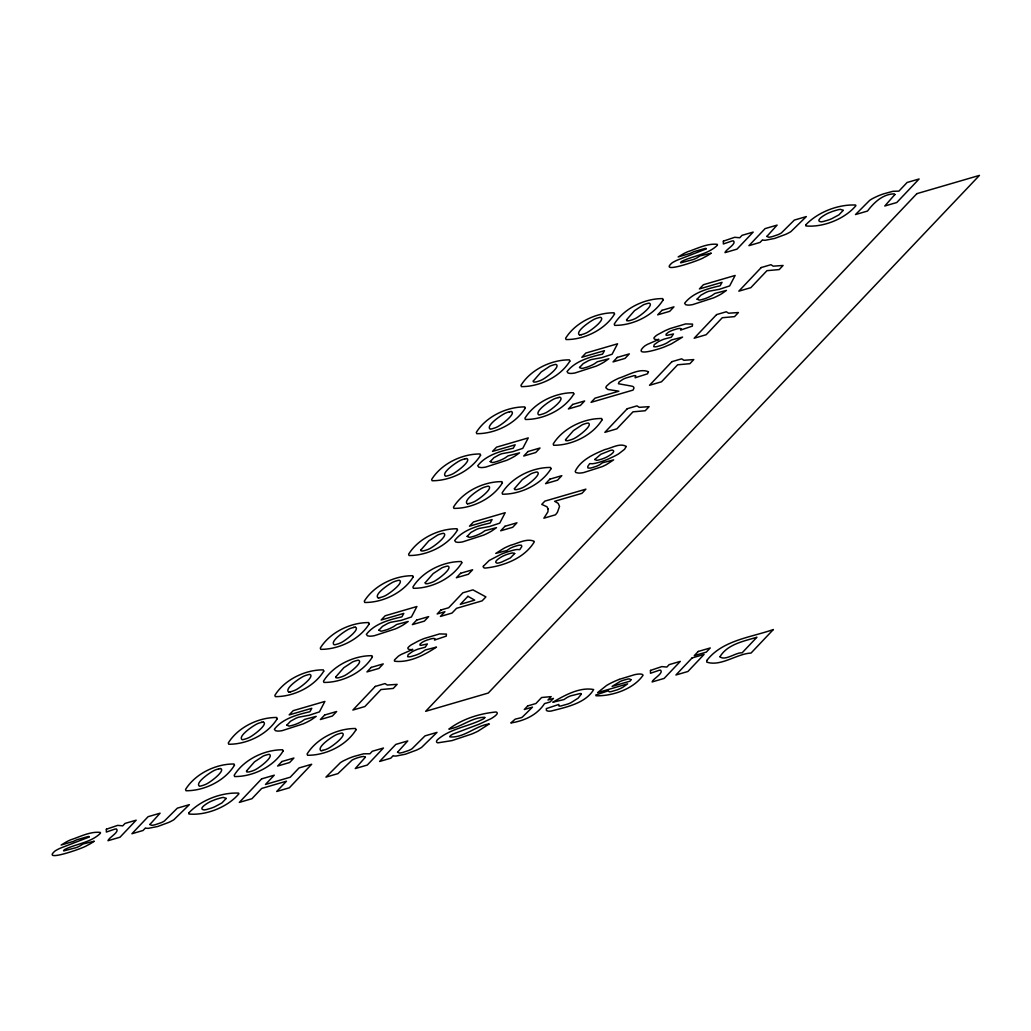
<?xml version="1.0" encoding="UTF-8"?>
<svg xmlns="http://www.w3.org/2000/svg" width="1031" height="1031" viewBox="0 0 1031 1031"><rect width="100%" height="100%" fill="white"/><g stroke="black" fill="none" stroke-linecap="round" stroke-linejoin="round"><path stroke-width="1.5" d="M619.193 679.39L634.838 674.622A21.174 4.433 -21.7 0 1 639.31 674.042A23.623 4.949 -21.7 0 1 642.249 674.403L643.099 675.189C633.665 689.069 612.234 696.247 596.021 695.77L595.802 694.984L608.483 690.744L609.025 691.698A7.294 1.534 -21.7 0 0 609.978 691.749A7.681 1.611 -21.7 0 0 611.344 691.569L616.873 689.945A9.949 2.088 -21.7 0 0 619.85 688.747A11.251 2.358 -21.7 0 0 622.711 687.342L627.647 683.849L597.593 692.626L606.589 685.46A21.136 4.433 -21.7 0 1 619.128 679.429M581.188 334.727L583.301 334.121A6.65 1.392 -21.7 0 0 585.479 333.297C589.358 331.982 606.112 319.339 600.635 317.329A6.689 1.405 -21.7 0 0 598.947 317.625L596.82 318.244A6.586 1.379 -21.7 0 0 594.642 319.069C590.299 321.092 574.654 331.814 579.486 335.036M558.261 397.554L556.147 398.172A6.586 1.379 -21.7 0 0 553.969 398.997C549.626 401.02 533.981 411.743 538.813 414.965A6.676 1.405 -21.7 0 0 540.502 414.655L542.628 414.037A6.65 1.392 -21.7 0 0 544.806 413.225C548.685 411.91 565.426 399.268 559.962 397.257M509.636 411.743L507.523 412.361A6.586 1.379 -21.7 0 0 505.345 413.186C500.989 415.209 485.343 425.932 490.176 429.154A6.676 1.405 -21.7 0 0 491.877 428.844L493.991 428.226A6.65 1.392 -21.7 0 0 496.169 427.414C500.048 426.099 516.802 413.457 511.324 411.446M464.981 458.808L462.867 459.426A6.586 1.379 -21.7 0 0 460.689 460.251C456.333 462.262 440.688 472.984 445.521 476.219A6.676 1.405 -21.7 0 0 447.222 475.91L449.336 475.291A6.65 1.392 -21.7 0 0 451.514 474.466C455.393 473.165 472.146 460.509 466.682 458.499M469.053 503.566L471.167 502.948A6.65 1.392 -21.7 0 0 473.345 502.123C477.224 500.821 493.978 488.179 488.501 486.155A6.689 1.405 -21.7 0 0 486.812 486.464L484.686 487.083A6.586 1.379 -21.7 0 0 482.508 487.908C478.165 489.918 462.519 500.654 467.352 503.875M379.846 597.645L381.973 597.039A6.65 1.392 -21.7 0 0 384.151 596.214C388.03 594.9 404.771 582.257 399.306 580.247A6.676 1.405 -21.7 0 0 397.605 580.543L395.492 581.162A6.586 1.379 -21.7 0 0 393.314 581.987C388.971 584.01 373.325 594.732 378.158 597.954M353.633 627.415L351.507 628.034A6.586 1.379 -21.7 0 0 349.329 628.858C344.985 630.869 329.34 641.591 334.173 644.813A6.676 1.405 -21.7 0 0 335.874 644.517L337.988 643.898A6.65 1.392 -21.7 0 0 340.166 643.073C344.045 641.759 360.798 629.116 355.321 627.106M290.433 691.801L292.546 691.182A6.65 1.392 -21.7 0 0 294.724 690.358C298.603 689.056 315.357 676.413 309.88 674.39A6.676 1.405 -21.7 0 0 308.192 674.699L306.078 675.318A6.586 1.379 -21.7 0 0 303.887 676.143C299.544 678.153 283.899 688.888 288.732 692.11M261.629 722.319L259.516 722.937A6.586 1.379 -21.7 0 0 257.325 723.762C252.982 725.772 237.336 736.495 242.169 739.717A6.676 1.405 -21.7 0 0 243.87 739.42L245.984 738.802A6.65 1.392 -21.7 0 0 248.162 737.977C252.041 736.662 268.795 724.02 263.317 722.009M218.881 768.817L216.768 769.435A6.586 1.379 -21.7 0 0 214.59 770.26C210.234 772.271 194.588 783.006 199.434 786.228A6.676 1.405 -21.7 0 0 201.122 785.918L203.236 785.3A6.663 1.392 -21.7 0 0 205.414 784.475C209.306 783.173 226.047 770.531 220.582 768.507M322.677 750.439L324.791 749.833A6.663 1.392 -21.7 0 0 326.969 749.009C330.861 747.694 347.602 735.051 342.137 733.041A6.676 1.405 -21.7 0 0 340.436 733.35L338.323 733.956A6.586 1.379 -21.7 0 0 336.145 734.781C331.789 736.804 316.156 747.527 320.989 750.748M581.381 334.675A6.65 1.392 -21.7 0 1 579.693 334.972M509.43 411.807A6.586 1.379 -21.7 0 1 511.105 411.511M558.067 397.618A6.586 1.379 -21.7 0 1 559.73 397.309M464.775 458.859A6.586 1.379 -21.7 0 1 466.45 458.563M469.247 503.502A6.65 1.392 -21.7 0 1 467.559 503.811M380.052 597.593A6.65 1.392 -21.7 0 1 378.364 597.903M353.427 627.467A6.586 1.379 -21.7 0 1 355.102 627.17M290.626 691.737A6.65 1.392 -21.7 0 1 288.938 692.046M261.423 722.37A6.586 1.379 -21.7 0 1 263.098 722.074M218.688 768.881A6.586 1.379 -21.7 0 1 220.35 768.572M322.871 750.388A6.663 1.392 -21.7 0 1 321.182 750.697M106.373 829.208L106.348 832.056L114.892 829.117A7.049 1.482 -21.7 0 1 116.464 828.95C119.88 832.017 108.577 837.7 108.01 840.716L120.008 837.211L136.182 820.173L125.035 823.421L122.741 825.844L117.689 825.38L106.373 829.208M650.484 670.421L650.471 673.269L659.015 670.343A7.049 1.482 -21.7 0 1 660.587 670.163C664.003 673.243 652.7 678.913 652.133 681.929L664.132 678.424L680.305 661.387L669.158 664.634L666.864 667.057L661.812 666.606L650.484 670.421M723.375 241.125L723.35 243.973L731.894 241.035A7.049 1.482 -21.7 0 1 733.466 240.867C736.881 243.935 725.579 249.618 725.012 252.634L737.01 249.128L753.184 232.091L742.049 235.339L739.743 237.761L734.691 237.298L723.375 241.125M719.947 656.76C724.986 661.322 736.134 652.172 742.14 652.803L756.922 637.21C743.879 641.295 727.654 644.014 719.947 656.76M514.688 553.479L510.332 557.977L501.298 562.217A8.751 1.83 -21.7 0 1 498.888 562.887A7.617 1.598 -21.7 0 1 497.058 563.197C492.019 561.934 502.381 556.07 504.79 555.284A8.145 1.714 -21.7 0 1 507.42 554.266L510.809 553.273A8.158 1.714 -21.7 0 1 512.729 552.951L514.688 553.479M594.784 459.517L596.691 460.329A8.055 1.688 -21.7 0 0 598.611 460.019L601.988 459.027A8.145 1.714 -21.7 0 0 604.617 458.009C607.04 457.197 617.35 451.398 612.401 450.07A7.513 1.572 -21.7 0 0 610.584 450.367L600.802 454.271L594.784 459.517M286.863 725.115L288.899 726.069A8.712 1.83 -21.7 0 0 290.987 725.734L294.376 724.754A9.008 1.882 -21.7 0 0 296.864 723.814L297.701 723.466A10.929 2.294 -21.7 0 0 300.189 722.28A10.323 2.165 -21.7 0 0 301.696 721.468L304.699 719.393L316.208 716.365L311.53 719.651A20.517 4.304 -21.7 0 1 306.942 722.138A21.136 4.433 -21.7 0 1 303.41 723.801L282.378 730.592A21.355 4.472 -21.7 0 1 277.481 731.069L275.432 730.683L274.375 729.226C282.584 718.62 297.199 714.612 309.88 711.751L311.787 708.297L289.17 714.908L293.165 710.681L324.894 701.428L319.417 711.88L309.184 715.243L298.513 717.228A9.318 1.959 -21.7 0 0 295.639 718.401L290.574 721.197L286.863 725.115M378.867 630.212L380.903 631.165A8.712 1.83 -21.7 0 0 382.991 630.83L386.38 629.851A9.008 1.882 -21.7 0 0 388.867 628.91L389.705 628.562A10.929 2.294 -21.7 0 0 392.192 627.376A10.31 2.165 -21.7 0 0 393.7 626.564L396.703 624.49L408.212 621.461L403.533 624.747A20.517 4.304 -21.7 0 1 398.945 627.235A21.136 4.433 -21.7 0 1 395.414 628.897L374.382 635.689A21.355 4.472 -21.7 0 1 369.485 636.166L367.436 635.779L366.379 634.323C374.588 623.716 389.203 619.708 401.884 616.847L403.791 613.393L381.161 620.005L385.169 615.778L416.898 606.524L411.421 616.976L401.188 620.353L390.517 622.324A9.318 1.946 -21.7 0 0 387.63 623.497L382.578 626.294L378.867 630.212M467.159 536.391L469.208 537.344A8.712 1.83 -21.7 0 0 471.283 537.009L474.672 536.03A9.008 1.882 -21.7 0 0 477.16 535.089L477.997 534.741A10.929 2.294 -21.7 0 0 480.498 533.555A10.31 2.165 -21.7 0 0 482.005 532.743L484.995 530.669L496.517 527.64L491.826 530.926A20.517 4.304 -21.7 0 1 487.251 533.414A21.148 4.433 -21.7 0 1 483.707 535.076L462.674 541.868A21.355 4.472 -21.7 0 1 457.79 542.345L455.728 541.958L454.684 540.502C462.893 529.895 477.508 525.887 490.176 523.026L492.096 519.572L469.466 526.184L473.474 521.957L505.19 512.703L499.726 523.155L489.48 526.519L478.822 528.503A9.318 1.959 -21.7 0 0 475.935 529.676L470.871 532.473L467.159 536.391M490.215 461.604L492.251 462.558A8.712 1.83 -21.7 0 0 494.339 462.223L497.728 461.244A9.008 1.882 -21.7 0 0 500.215 460.303L501.053 459.955A10.929 2.294 -21.7 0 0 503.553 458.769A10.323 2.165 -21.7 0 0 505.048 457.957L508.051 455.882L519.56 452.854L514.881 456.14A20.517 4.304 -21.7 0 1 510.306 458.627A21.148 4.433 -21.7 0 1 506.762 460.29L485.73 467.082A21.355 4.472 -21.7 0 1 480.833 467.559L478.784 467.172L477.727 465.716C485.936 455.122 500.563 451.101 513.232 448.24L515.152 444.799L492.522 451.398L496.517 447.17L528.246 437.917L522.769 448.369L512.536 451.746L501.865 453.717A9.318 1.959 -21.7 0 0 498.991 454.89L493.926 457.7L490.215 461.604M579.525 367.487L581.561 368.441A8.712 1.83 -21.7 0 0 583.649 368.106L587.039 367.126A9.008 1.882 -21.7 0 0 589.526 366.185L590.363 365.837A10.929 2.294 -21.7 0 0 592.851 364.652A10.323 2.165 -21.7 0 0 594.359 363.84L597.361 361.765L608.87 358.736L604.192 362.023A20.517 4.304 -21.7 0 1 599.604 364.51A21.148 4.433 -21.7 0 1 596.073 366.173L575.04 372.964A21.355 4.472 -21.7 0 1 570.143 373.441L568.094 373.054L567.037 371.598C575.246 361.005 589.861 356.984 602.542 354.123L604.45 350.682L581.832 357.28L585.827 353.066L617.556 343.8L612.079 354.252L601.846 357.628L591.175 359.6A9.318 1.959 -21.7 0 0 588.301 360.773L583.237 363.582L579.525 367.487M697.098 299.158L699.147 300.098A8.699 1.83 -21.7 0 0 701.222 299.763L704.611 298.784A9.008 1.882 -21.7 0 0 707.098 297.856L707.936 297.495A10.929 2.294 -21.7 0 0 710.436 296.322A10.31 2.165 -21.7 0 0 711.944 295.497L714.934 293.423L726.455 290.407L721.764 293.693A20.517 4.304 -21.7 0 1 717.189 296.181A21.136 4.433 -21.7 0 1 713.658 297.83L692.613 304.622A21.355 4.472 -21.7 0 1 687.729 305.099L685.667 304.712L684.623 303.269C692.832 292.662 707.446 288.654 720.115 285.78L722.035 282.339L699.405 288.938L703.413 284.724L735.129 275.457L729.664 285.909L719.419 289.286L708.761 291.27A9.318 1.946 -21.7 0 0 705.874 292.443L700.809 295.24L697.098 299.158M188.789 812.905L188.931 814.026C206.174 815.65 227.735 807.08 238.883 793.806L238.599 793.123C221.33 792.272 200.929 800.146 188.789 812.905M805.791 224.822L805.933 225.944C823.176 227.567 844.737 218.997 855.885 205.723L855.601 205.04C838.332 204.19 817.931 212.064 805.791 224.822M434.902 638.975L434.515 640.058L446.243 636.127L446.436 634.104L439.58 633.923L424.308 638.473A19.499 4.085 -21.7 0 0 418.457 640.973L411.549 644.684A15.8 3.312 -21.7 0 0 409.062 646.514C405.351 649.169 410.544 650.29 412.8 649.388L401.227 654.44A16.071 3.364 -21.7 0 0 398.353 656.206L394.628 659.801A20.659 4.33 -21.7 0 0 394.68 661.245C409.268 662.907 424.463 655.097 436.474 647.107L425.365 649.968L420.764 652.984A9.91 2.075 -21.7 0 1 418.315 654.144A8.995 1.882 -21.7 0 1 415.802 655.149L411.511 656.438A8.854 1.856 -21.7 0 1 409.436 656.799L408.882 656.824A10.671 2.23 -21.7 0 1 407.645 656.657L408.147 654.633L412.323 651.656A10.194 2.139 -21.7 0 1 414.836 650.419L415.699 650.045A8.48 1.778 -21.7 0 1 418.277 649.053L425.21 647.236L427.375 643.95L421.189 645.316A8.609 1.804 -21.7 0 1 420.017 645.187L419.978 644.156L422.22 642.313A6.882 1.443 -21.7 0 1 423.316 641.694A6.998 1.469 -21.7 0 1 426.628 640.212L431.035 638.846A8.003 1.675 -21.7 0 1 433.278 638.473A8.892 1.869 -21.7 0 1 434.412 638.55L434.902 638.975M548.157 509.056L547.886 511.917L543.878 518.193L555.451 514.817L557.333 512.497L559.537 506.427L558.183 503.347L554.626 501.298L581.909 493.346L585.892 489.158L544.858 501.13L541.752 504.404L546.971 506.775L548.157 509.056M681.001 328.953L680.615 330.049L692.342 326.118L692.536 324.095L685.667 323.914L670.408 328.464A19.499 4.085 -21.7 0 0 664.557 330.964L657.636 334.663A15.8 3.312 -21.7 0 0 655.162 336.506C651.45 339.16 656.644 340.282 658.899 339.379L647.326 344.431A16.071 3.364 -21.7 0 0 644.452 346.197C630.856 358.363 663.165 347.911 665.858 346.261A21.548 4.524 -21.7 0 0 671.529 343.8L682.574 337.098L671.465 339.959L666.864 342.975A9.91 2.075 -21.7 0 1 664.415 344.135A8.995 1.882 -21.7 0 1 661.902 345.14L657.61 346.429A8.854 1.856 -21.7 0 1 655.536 346.79L654.981 346.816A10.671 2.23 -21.7 0 1 653.744 346.648L654.247 344.625L658.422 341.648A10.194 2.139 -21.7 0 1 660.935 340.41L661.786 340.037A8.48 1.778 -21.7 0 1 664.376 339.044L671.31 337.227L673.475 333.941L667.289 335.307A8.609 1.804 -21.7 0 1 666.103 335.178L666.078 334.147L668.32 332.304A6.882 1.443 -21.7 0 1 672.663 330.229L677.135 328.837A8.003 1.675 -21.7 0 1 679.377 328.464A8.892 1.869 -21.7 0 1 680.512 328.541L681.001 328.953M89.194 836.682L89.182 836.785A3.299 0.696 -21.7 0 1 88.885 837.146L60.649 848.049A11.805 2.474 -21.7 0 0 58.161 849.209A11.47 2.41 -21.7 0 0 55.158 850.91C40.596 863.115 84.374 847.83 86.797 845.6A19.177 4.021 -21.7 0 0 90.947 843.397L94.311 841.193L82.931 844.015L80.018 845.884A8.686 1.817 -21.7 0 1 78.64 846.58A8.274 1.74 -21.7 0 1 76.333 847.598L63.832 850.884A4.137 0.863 -21.7 0 1 63.587 850.652L64.322 849.789A3.428 0.722 -21.7 0 1 65.52 849.093C76.887 843.719 91.076 842.417 100.329 833.37A13.661 2.861 -21.7 0 0 100.149 832.391C90.058 831.347 80.044 836.798 70.572 839.865A16.303 3.415 -21.7 0 0 66.615 841.747L61.138 845.046L73.588 841.348A7.488 1.572 -21.7 0 1 75.289 840.484A7.217 1.508 -21.7 0 1 77.248 839.646L88.073 836.553A4.253 0.889 -21.7 0 1 88.924 836.528L89.194 836.682M706.196 248.6L706.183 248.703A3.299 0.696 -21.7 0 1 705.887 249.064L677.663 259.967A11.805 2.474 -21.7 0 0 675.163 261.127A11.47 2.41 -21.7 0 0 672.16 262.815C657.598 275.032 701.376 259.748 703.799 257.518A19.177 4.021 -21.7 0 0 707.949 255.301L711.313 253.111L699.933 255.933L697.02 257.802A8.686 1.817 -21.7 0 1 695.654 258.497A8.287 1.74 -21.7 0 1 693.335 259.516L680.834 262.802A4.137 0.863 -21.7 0 1 680.589 262.557L681.323 261.706A3.428 0.722 -21.7 0 1 682.522 261.011C693.889 255.636 708.078 254.335 717.331 245.288A13.661 2.861 -21.7 0 0 717.151 244.308C707.06 243.264 697.046 248.716 687.574 251.783A16.29 3.415 -21.7 0 0 683.617 253.665L678.14 256.964L690.59 253.265A7.501 1.572 -21.7 0 1 692.291 252.402A7.217 1.508 -21.7 0 1 694.25 251.564L705.075 248.471A4.253 0.889 -21.7 0 1 705.939 248.445L706.196 248.6M626.204 446.475L624.554 449.297L618.858 453.704A21.342 4.472 -21.7 0 1 613.896 456.437L608.354 459.001A18.378 3.853 -21.7 0 1 602.813 461.128A20.066 4.201 -21.7 0 1 597.49 462.751L595.982 463.125A15.633 3.273 -21.7 0 1 592.245 463.744L589.68 463.628L587.696 466.631L587.954 467.984L589.925 468.113A7.99 1.675 -21.7 0 0 592.168 467.674L596.524 466.231A6.586 1.379 -21.7 0 0 599.565 464.801L602.491 462.777L613.651 459.878L606.524 464.53A16.522 3.467 -21.7 0 1 602.181 466.643L583.688 472.559A22.386 4.691 -21.7 0 1 578.803 473.113L575.801 472.533L575.195 471.347C580.749 459.878 593.753 454.156 605.004 449.529C611.422 448.189 620.275 442.531 626.204 446.475M246.525 770.969L246.705 771.897L248.059 772.026A6.676 1.405 -21.7 0 0 249.76 771.729L251.873 771.111A6.65 1.392 -21.7 0 0 254.051 770.286C257.93 768.984 274.684 756.329 269.207 754.318A6.676 1.405 -21.7 0 0 267.519 754.628L265.392 755.246A6.586 1.379 -21.7 0 0 263.214 756.071L254.451 761.883L246.525 770.969M335.822 676.852L336.003 677.779L337.369 677.921A6.676 1.405 -21.7 0 0 339.057 677.612L341.184 676.993A6.65 1.392 -21.7 0 0 343.349 676.168C347.241 674.867 363.982 662.211 358.517 660.201A6.676 1.405 -21.7 0 0 356.816 660.51L354.703 661.129A6.586 1.379 -21.7 0 0 352.525 661.954L343.761 667.766L335.822 676.852M420.932 549.923L421.112 550.863L422.478 550.992A6.689 1.405 -21.7 0 0 424.166 550.696L426.293 550.077A6.65 1.392 -21.7 0 0 428.458 549.252C432.35 547.938 449.091 535.295 443.626 533.285A6.676 1.405 -21.7 0 0 441.925 533.594L439.812 534.213A6.586 1.379 -21.7 0 0 437.634 535.037L428.857 540.837L420.932 549.923M425.249 582.695L425.429 583.623L426.782 583.765A6.676 1.405 -21.7 0 0 428.484 583.456L430.597 582.837A6.65 1.392 -21.7 0 0 432.775 582.025C436.654 580.711 453.408 568.068 447.931 566.058A6.689 1.405 -21.7 0 0 446.243 566.354L444.129 566.973A6.586 1.379 -21.7 0 0 441.951 567.797L433.175 573.61L425.249 582.695M514.443 488.617L514.624 489.545L515.99 489.686A6.689 1.405 -21.7 0 0 517.678 489.377L519.792 488.758A6.65 1.392 -21.7 0 0 521.97 487.934C525.849 486.632 542.602 473.976 537.138 471.966A6.676 1.405 -21.7 0 0 535.437 472.275L533.323 472.894A6.586 1.379 -21.7 0 0 531.145 473.719L522.369 479.531L514.443 488.617M533.298 381.032L533.478 381.96L534.831 382.101A6.676 1.405 -21.7 0 0 536.532 381.792L538.646 381.174A6.65 1.392 -21.7 0 0 540.824 380.349C544.703 379.047 561.457 366.392 555.98 364.381A6.676 1.405 -21.7 0 0 554.291 364.69L552.178 365.309A6.586 1.379 -21.7 0 0 549.987 366.134L541.223 371.946L533.298 381.032M565.542 439.67L565.723 440.611L567.089 440.74A6.676 1.405 -21.7 0 0 568.777 440.43L570.89 439.812A6.65 1.392 -21.7 0 0 573.068 439C576.96 437.685 593.701 425.043 588.237 423.032A6.689 1.405 -21.7 0 0 586.536 423.329L584.422 423.947A6.586 1.379 -21.7 0 0 582.244 424.772L573.468 430.584L565.542 439.67M626.577 319.778L626.758 320.705L628.124 320.847A6.689 1.405 -21.7 0 0 629.812 320.538L631.939 319.919A6.65 1.392 -21.7 0 0 634.104 319.107C637.996 317.793 654.737 305.15 649.272 303.14A6.689 1.405 -21.7 0 0 647.571 303.436L645.458 304.055A6.586 1.379 -21.7 0 0 643.28 304.88L634.503 310.692L626.577 319.778M483.346 566.225L483.384 567.256A21.419 4.485 -21.7 0 0 485.073 568.094C503.424 566.212 524.405 558.287 534.251 541.932L534.11 541.249C526.686 538.027 517.884 543.414 510.577 545.283A17.965 3.763 -21.7 0 0 504.365 548.041L495.756 553.415L506.917 550.502L509.868 548.466A6.521 1.366 -21.7 0 1 511.028 547.873A6.74 1.418 -21.7 0 1 513.541 546.791L517.201 545.618A8.235 1.727 -21.7 0 1 519.495 545.167L521.493 545.283L521.763 546.636L519.74 549.652L517.214 549.51A15.22 3.196 -21.7 0 0 513.554 550.116L506.724 552.113A18.558 3.892 -21.7 0 0 501.13 554.253L489.21 560.464L483.346 566.225M648.435 371.753L647.507 373.828L635.135 377.758L635.766 375.89A7.552 1.585 -21.7 0 0 634.851 375.658A8.119 1.701 -21.7 0 0 633.859 375.709L625.675 378.093A7.694 1.611 -21.7 0 0 622.647 379.485L619 382.076L618.432 383.738L632.248 386.238A34.41 7.217 -21.7 0 1 633.936 388.159L633.111 390.066L591.059 402.348L595.029 398.159L618.858 391.2L607.852 389.46L605.906 387.849A24.37 5.103 -21.7 0 1 606.615 386.019L609.875 383.081A17.952 3.763 -21.7 0 1 613.729 380.723A20.182 4.227 -21.7 0 1 618.793 378.209C627.84 375.4 639.697 367.874 648.435 371.753M581.252 694.211L578.133 698.155L570.878 702.755A9.601 2.01 -21.7 0 1 567.733 704.057L560.877 705.977A8.248 1.727 -21.7 0 1 559.897 706.067A7.565 1.585 -21.7 0 1 558.892 705.926L558.802 704.444L546.301 708.632L546.443 710.527L548.118 711.132A19.022 3.982 -21.7 0 0 551.16 711.042C565.955 707.214 585.415 703.464 593.676 689.559C579.976 686.788 564.743 695.268 552.809 702.227L563.88 699.585L567.166 697.446A7.707 1.611 -21.7 0 1 568.493 696.788A8.016 1.675 -21.7 0 1 570.646 695.861L580.234 693.515A9.434 1.972 -21.7 0 1 581.188 693.927L581.252 694.211M894.882 194.537L884.778 206.007L896.777 202.514L919.111 178.982L907.112 182.474L898.903 191.135L892.846 191.315L883.374 193.918A18.494 3.879 -21.7 0 0 877.574 196.148L873.012 198.326A16.122 3.377 -21.7 0 0 869.7 200.349L855.498 214.551L867.496 211.059C873.824 202.733 882.059 194.756 893.001 193.892A8.841 1.856 -21.7 0 1 894.393 193.983L894.882 194.537M706.866 660.433L706.802 662.134C720.862 666.877 737.036 653.615 751.019 653.074L773.34 629.541C751.006 637.403 722.396 640.187 706.866 660.433M149.856 824.504L151.647 825.316A10.594 2.217 -21.7 0 0 155.088 824.748L160.875 822.815A7.178 1.508 -21.7 0 0 164.303 821.088L177.345 808.162L189.343 804.657L173.904 819.684A13.261 2.784 -21.7 0 1 168.723 822.429L157.73 826.488L148.451 828.318A19.641 4.111 -21.7 0 1 145.487 827.932L143.064 830.483L131.916 833.744L148.09 816.694L160.089 813.188L149.856 824.504M397.541 752.23L399.319 753.042A10.594 2.217 -21.7 0 0 402.773 752.462L408.56 750.542A7.178 1.508 -21.7 0 0 411.988 748.815L425.017 735.876L437.015 732.384L421.589 747.411A13.261 2.784 -21.7 0 1 416.408 750.156L405.415 754.202L396.123 756.032A19.641 4.111 -21.7 0 1 393.172 755.659L390.749 758.21L379.601 761.458L395.775 744.421L407.773 740.915L397.541 752.23M766.858 236.421L768.649 237.233A10.594 2.217 -21.7 0 0 772.09 236.666L777.89 234.733A7.178 1.508 -21.7 0 0 781.305 233.006L794.347 220.08L806.345 216.574L790.906 231.601A13.261 2.784 -21.7 0 1 785.725 234.346L774.732 238.406L765.453 240.236A19.641 4.111 -21.7 0 1 762.489 239.849L760.066 242.401L748.931 245.662L765.105 228.611L777.103 225.106L766.858 236.421M631.011 679.674L630.057 681.156L612.118 686.388L620.301 681.401A9.047 1.894 -21.7 0 1 623.008 680.37L627.441 679.133A9.099 1.907 -21.7 0 1 629.387 678.901L631.011 679.674M234.462 765.247C224.822 781.021 204.125 790.906 186.018 790.738L185.541 789.488C195.22 773.765 215.879 763.803 233.985 763.997L234.462 765.247M277.21 718.749C267.57 734.51 246.86 744.408 228.766 744.24L228.289 742.977C237.968 727.267 258.626 717.305 276.733 717.486L277.21 718.749M283.1 751.058C273.447 766.819 252.75 776.717 234.656 776.549L234.179 775.286C243.857 759.576 264.516 749.614 282.623 749.795L283.1 751.058M323.773 671.129C314.133 686.904 293.423 696.788 275.329 696.621L274.852 695.371C284.53 679.648 305.189 669.686 323.296 669.879L323.773 671.129M369.214 623.845C359.561 639.607 338.864 649.504 320.77 649.337L320.293 648.074C329.972 632.364 350.63 622.402 368.737 622.582L369.214 623.845M372.397 656.94C362.757 672.702 342.06 682.599 323.953 682.432L323.489 681.182C333.168 665.459 353.826 655.497 371.92 655.69L372.397 656.94M413.186 576.973C403.546 592.748 382.849 602.645 364.755 602.478L364.278 601.215C373.957 585.505 394.615 575.543 412.709 575.723L413.186 576.973M356.017 729.768C346.377 745.542 325.68 755.439 307.573 755.272L307.096 754.009C316.775 738.299 337.433 728.337 355.54 728.517L356.017 729.768M480.562 455.238C470.922 470.999 450.225 480.897 432.118 480.73L431.641 479.479C441.32 463.757 461.978 453.795 480.085 453.988L480.562 455.238M457.506 530.024C447.866 545.786 427.169 555.683 409.062 555.516L408.598 554.253C418.264 538.543 438.922 528.581 457.029 528.761L457.506 530.024M461.824 562.784C452.184 578.559 431.474 588.456 413.379 588.289L412.903 587.026C422.581 571.316 443.24 561.354 461.347 561.534L461.824 562.784M525.217 408.173C515.577 423.947 494.867 433.845 476.773 433.677L476.296 432.414C485.975 416.704 506.633 406.742 524.74 406.923L525.217 408.173M502.393 482.895C492.741 498.669 472.043 508.554 453.949 508.386L453.472 507.136C463.151 491.413 483.81 481.451 501.917 481.645L502.393 482.895M569.872 361.121C560.22 376.895 539.522 386.78 521.428 386.612L520.951 385.362C530.63 369.639 551.289 359.677 569.396 359.871L569.872 361.121M573.842 393.984C564.202 409.758 543.505 419.643 525.41 419.475L524.934 418.225C534.612 402.515 555.271 392.553 573.365 392.734L573.842 393.984M551.018 468.705C541.378 484.467 520.681 494.365 502.574 494.197L502.097 492.947C511.776 477.224 532.434 467.262 550.541 467.455L551.018 468.705M614.528 314.055C604.875 329.83 584.177 339.727 566.083 339.56L565.607 338.297C575.285 322.587 595.944 312.625 614.051 312.805L614.528 314.055M602.117 419.759C592.477 435.533 571.78 445.431 553.673 445.263L553.196 444C562.874 428.29 583.533 418.328 601.64 418.509L602.117 419.759M663.152 299.866C653.512 315.641 632.815 325.538 614.708 325.371L614.244 324.108C623.91 308.398 644.568 298.436 662.675 298.616L663.152 299.866M365.386 757.192L355.27 768.559L367.268 765.066L383.442 748.016L372.294 751.264L369.923 753.777L363.659 753.803L353.788 756.483A19.138 4.008 -21.7 0 0 348.13 758.636L343.671 760.723A14.846 3.106 -21.7 0 0 340.41 762.669L325.938 777.116L337.936 773.624L352.035 760.118A7.294 1.534 -21.7 0 1 356.262 758.249L357.422 757.849A11.47 2.41 -21.7 0 1 360.103 757.076A10.8 2.268 -21.7 0 1 363.608 756.483L365.386 757.192M226.214 798.445L221.961 802.917L214.616 806.848A11.109 2.333 -21.7 0 1 211.162 808.175L206.651 809.49A11.045 2.32 -21.7 0 1 204.048 809.928C196.637 808.935 210.002 801.306 212.979 800.52A11.045 2.32 -21.7 0 1 216.42 799.193L220.93 797.878A11.109 2.333 -21.7 0 1 223.547 797.44L226.214 798.445M843.216 210.363L838.963 214.835L831.617 218.765A11.109 2.333 -21.7 0 1 828.164 220.093L823.653 221.407A11.045 2.32 -21.7 0 1 821.05 221.845C813.639 220.853 827.004 213.224 829.981 212.438A11.045 2.32 -21.7 0 1 833.422 211.11L837.932 209.796A11.109 2.333 -21.7 0 1 840.549 209.357L843.216 210.363M484.75 717.666L484.248 718.285A5.129 1.07 -21.7 0 1 483.268 718.981C468.461 726.597 450.547 728.479 437.634 739.562A20.71 4.343 -21.7 0 0 436.525 741.315A21.831 4.575 -21.7 0 0 437.904 742.836L451.939 740.606L471.605 734.072A21.703 4.549 -21.7 0 0 478.023 731.159L489.3 723.917C475.691 725.605 464.169 738.157 449.877 736.894A7.913 1.662 -21.7 0 1 449.864 736.469A8.222 1.727 -21.7 0 1 450.727 735.477L451.011 735.258A6.225 1.302 -21.7 0 1 452.918 734.098L479.17 724.187L491.001 718.684A17.733 3.712 -21.7 0 0 494.609 716.313A19.705 4.124 -21.7 0 0 496.246 714.87A18.043 3.789 -21.7 0 0 497.213 713.323A19.189 4.021 -21.7 0 0 495.924 711.996C479.415 713.568 462.236 718.994 448.872 729.097C461.373 727.267 471.579 717.318 484.634 717.292A4.923 1.031 -21.7 0 1 484.75 717.666M528.014 451.514L523.735 456.024L535.72 452.519L540.012 448.008L528.014 451.514M572.669 404.448L568.377 408.959L580.376 405.454L584.654 400.956L572.669 404.448M617.311 357.396L613.033 361.907L625.031 358.401L629.31 353.891L617.311 357.396M661.966 310.331L657.688 314.842L669.686 311.336L673.965 306.838L661.966 310.331M261.629 778.869L239.308 802.402L251.938 798.716L261.706 788.431L286.463 781.202L276.708 791.486L289.337 787.8L311.671 764.267L299.029 767.953L290.239 777.219L265.483 784.449L274.272 775.183L261.629 778.869M324.649 715.011L320.37 719.522L332.369 716.03L336.647 711.519L324.649 715.011M504.958 526.287L500.679 530.797L512.678 527.305L516.956 522.794L504.958 526.287M281.914 761.522L277.635 766.033L289.634 762.528L293.912 758.017L281.914 761.522M371.212 667.405L366.933 671.916L378.931 668.41L383.21 663.9L371.212 667.405M460.638 573.249L456.359 577.76L468.358 574.267L472.636 569.756L460.638 573.249M549.832 479.17L545.554 483.681L557.552 480.175L561.831 475.665L549.832 479.17M416.653 620.108L412.374 624.618L424.372 621.126L428.651 616.615L416.653 620.108M627.273 408.714L604.849 432.35L616.847 428.844L632.982 411.846L645.238 410.738L649.118 406.652L639.246 407.335L637.003 405.879L627.273 408.714M671.928 361.662L649.504 385.285L661.502 381.792L677.638 364.794L689.881 363.685L693.773 359.587L683.901 360.283L681.659 358.827L671.928 361.662M716.584 314.61L694.159 338.232L706.158 334.727L722.28 317.728L734.536 316.633L738.428 312.535L728.556 313.218L726.314 311.762L716.584 314.61M761.239 267.545L738.815 291.167L750.813 287.675L766.935 270.676L779.191 269.568L783.083 265.47L773.211 266.166L770.969 264.709L761.239 267.545M440.92 610.004L437.157 613.973L444.928 611.705L440.43 616.435L452.042 613.045L456.54 608.316L482.147 600.841L485.897 596.885L472.92 589.874L462.842 592.812L448.678 607.736L440.92 610.004M375.284 686.414L352.873 710.05L364.871 706.544L380.993 689.546L393.249 688.437L397.128 684.352L387.269 685.035L385.027 683.579L375.284 686.414M467.932 596.305L460.303 604.346L474.685 600.145L467.932 596.305M916.855 193.66L425.661 711.313L488.256 693.038L979.45 175.399L916.855 193.66M527.704 705.913L524.302 709.508L532.499 707.124L522.317 717.138A3.505 0.735 -21.7 0 1 520.745 717.808L515.165 719.161L510.822 722.963C524.032 720.914 536.958 715.256 544.536 703.606L550.038 701.995L553.454 698.399L547.951 700.01L551.16 696.621L541.61 697.51L535.901 703.529L527.704 705.913M692.085 657.946L675.911 674.996L687.909 671.49L704.083 654.44L692.085 657.946M698.245 651.463L694.275 655.639L706.274 652.133L710.243 647.958L698.245 651.463"/></g></svg>
